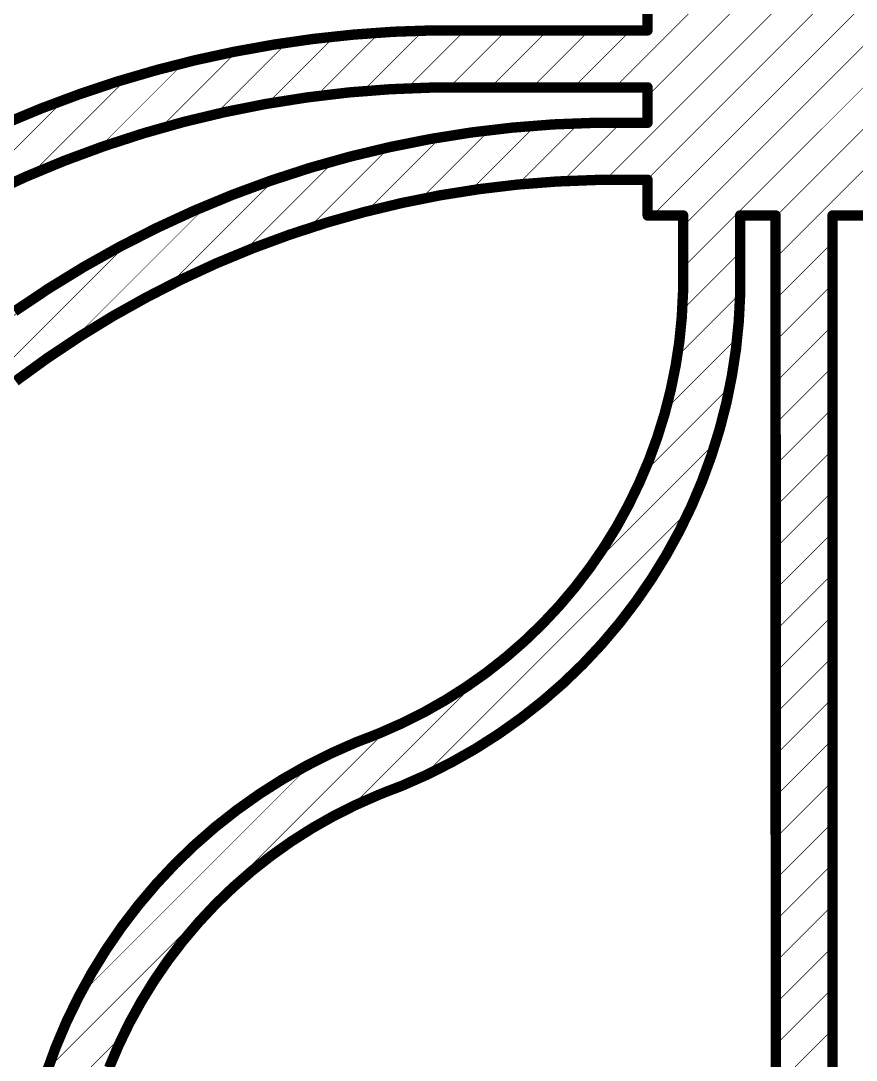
# Model space of a CAD drawing. Header units: millimetres. Extents: x 0 to 13.5, y -0.9 to 3.4.
# Drawn here: x 9.938 to 11.148, y -0.132 to 1.374 of the extents above; entities that cross this region are included whole.
import ezdxf

# ---------------------------------------------------------------- set-up
doc = ezdxf.new("R2010")
doc.units = ezdxf.units.MM
doc.header["$MEASUREMENT"] = 0
doc.layers.add('Mechanical2', color=216, linetype='Continuous')

msp = doc.modelspace()

# ---------------------------------------------------------------- linework, layer by layer
at = {"layer": 'Mechanical2'}
for points, const_width in [([(10.7838, 1.1427), (11.1708, 1.5297)], 0.001), ([(10.8439, 1.1428), (11.2308, 1.5297)], 0.001), ([(10.8457, 1.2646), (11.1108, 1.5297)], 0.001), ([(10.8522, 1.0911), (11.2908, 1.5297)], 0.001), ([(10.8973, 1.0763), (11.3439, 1.5228)], 0.001), ([(10.8973, 1.0163), (11.3439, 1.4628)], 0.001), ([(10.8457, 1.36), (10.8457, 1.4115)], 0.015), ([(10.7978, 1.2767), (10.9336, 1.4125)], 0.001), ([(11.0313, 1.0902), (11.3536, 1.4125)], 0.001), ([(11.0313, 1.0302), (11.4136, 1.4125)], 0.001), ([(10.3612, 1.3476), (10.4189, 1.3538)], 0.015), ([(10.3647, 1.2636), (10.4585, 1.3574)], 0.001), ([(10.4189, 1.3538), (10.4769, 1.358)], 0.015), ([(10.4319, 1.2708), (10.5214, 1.3603)], 0.001), ([(10.4769, 1.358), (10.5349, 1.36)], 0.015), ([(10.496, 1.2749), (10.5819, 1.3608)], 0.001), ([(10.5349, 1.36), (10.5639, 1.36)], 0.015), ([(10.5639, 1.36), (10.8457, 1.36)], 0.015), ([(10.5578, 1.2767), (10.6419, 1.3608)], 0.001), ([(10.6178, 1.2767), (10.7019, 1.3608)], 0.001), ([(10.6778, 1.2767), (10.7619, 1.3608)], 0.001), ([(10.7378, 1.2767), (10.8219, 1.3608)], 0.001), ([(10.2184, 1.2373), (10.3241, 1.343)], 0.001), ([(10.2466, 1.329), (10.3037, 1.3393)], 0.015), ([(10.294, 1.2529), (10.3929, 1.3518)], 0.001), ([(10.3037, 1.3393), (10.3612, 1.3476)], 0.015), ([(10.1375, 1.2164), (10.2518, 1.3307)], 0.001), ([(10.1898, 1.3167), (10.2466, 1.329)], 0.015), ([(10.0494, 1.1883), (10.1747, 1.3136)], 0.001), ([(10.1335, 1.3023), (10.1898, 1.3167)], 0.015), ([(10.0778, 1.286), (10.1335, 1.3023)], 0.015), ([(9.9507, 1.1496), (10.092, 1.2909)], 0.001), ([(10.0227, 1.2676), (10.0778, 1.286)], 0.015), ([(10.4126, 1.2701), (10.473, 1.2748)], 0.015), ([(10.473, 1.2748), (10.5336, 1.2772)], 0.015), ([(10.5336, 1.2772), (10.5639, 1.2775)], 0.015), ([(10.5639, 1.2775), (10.8457, 1.2775)], 0.015), ([(10.8457, 1.2261), (10.8457, 1.2775)], 0.015), ([(9.9683, 1.2473), (10.0227, 1.2676)], 0.015), ([(10.2925, 1.2534), (10.3524, 1.2629)], 0.015), ([(10.3524, 1.2629), (10.4126, 1.2701)], 0.015), ([(9.8347, 1.0937), (10.0016, 1.2605)], 0.001), ([(9.9147, 1.2251), (9.9683, 1.2473)], 0.015), ([(10.233, 1.2416), (10.2925, 1.2534)], 0.015), ([(10.1157, 1.211), (10.1741, 1.2275)], 0.015), ([(10.1741, 1.2275), (10.233, 1.2416)], 0.015), ([(10.5903, 1.2121), (10.6496, 1.2191)], 0.015), ([(10.5882, 1.1271), (10.6836, 1.2225)], 0.001), ([(10.6496, 1.2191), (10.7092, 1.2238)], 0.015), ([(10.6569, 1.1358), (10.7471, 1.226)], 0.001), ([(10.7092, 1.2238), (10.769, 1.2261)], 0.015), ([(10.7217, 1.1406), (10.808, 1.2269)], 0.001), ([(10.769, 1.2261), (10.7988, 1.2261)], 0.015), ([(10.7988, 1.2261), (10.8457, 1.2261)], 0.015), ([(10.0581, 1.1923), (10.1157, 1.211)], 0.015), ([(10.4379, 1.0968), (10.5471, 1.206)], 0.001), ([(10.4726, 1.191), (10.5313, 1.2027)], 0.015), ([(10.5155, 1.1144), (10.6171, 1.216)], 0.001), ([(10.5313, 1.2027), (10.5903, 1.2121)], 0.015), ([(10.0012, 1.1713), (10.0581, 1.1923)], 0.015), ([(10.3527, 1.0716), (10.473, 1.1919)], 0.001), ([(10.4145, 1.1771), (10.4726, 1.191)], 0.015), ([(9.9452, 1.1481), (10.0012, 1.1713)], 0.015), ([(10.357, 1.1609), (10.4145, 1.1771)], 0.015), ([(10.2583, 1.0372), (10.3928, 1.1717)], 0.001), ([(10.3001, 1.1424), (10.357, 1.1609)], 0.015), ([(9.8901, 1.1227), (9.9452, 1.1481)], 0.015), ([(10.1481, 0.987), (10.3062, 1.1451)], 0.001), ([(10.2441, 1.1217), (10.3001, 1.1424)], 0.015), ([(10.6578, 1.1367), (10.7141, 1.1411)], 0.015), ([(10.7141, 1.1411), (10.7706, 1.1433)], 0.015), ([(10.7706, 1.1433), (10.7988, 1.1436)], 0.015), ([(10.7988, 1.1436), (10.8457, 1.1436)], 0.015), ([(10.8457, 1.1436), (10.8458, 1.0919)], 0.015), ([(10.5458, 1.1212), (10.6016, 1.13)], 0.015), ([(10.6016, 1.13), (10.6578, 1.1367)], 0.015), ([(10.1889, 1.0988), (10.2441, 1.1217)], 0.015), ([(10.4354, 1.0969), (10.4904, 1.1101)], 0.015), ([(10.4904, 1.1101), (10.5458, 1.1212)], 0.015), ([(10.0046, 0.9035), (10.2091, 1.108)], 0.001), ([(10.1346, 1.0738), (10.1889, 1.0988)], 0.015), ([(10.381, 1.0816), (10.4354, 1.0969)], 0.015), ([(10.8458, 1.0919), (10.8973, 1.0919)], 0.015), ([(10.8973, 0.9981), (10.8973, 1.0919)], 0.015), ([(10.9799, 1.0919), (11.0313, 1.0919)], 0.015), ([(10.9799, 0.9981), (10.9799, 1.0919)], 0.015), ([(11.0313, 1.0919), (11.0314, -0.9049)], 0.015), ([(11.1138, 1.0919), (11.1652, 1.0919)], 0.015), ([(11.1138, -0.9047), (11.1138, 1.0919)], 0.015), ([(10.3273, 1.0641), (10.381, 1.0816)], 0.015), ([(10.0813, 1.0467), (10.1346, 1.0738)], 0.015), ([(10.2743, 1.0446), (10.3273, 1.0641)], 0.015), ([(9.4489, 0.4078), (10.096, 1.055)], 0.001), ([(10.0292, 1.0175), (10.0813, 1.0467)], 0.015), ([(10.222, 1.023), (10.2743, 1.0446)], 0.015), ([(10.8958, 0.9547), (10.9799, 1.0388)], 0.001), ([(11.0313, 0.9702), (11.1138, 1.0527)], 0.001), ([(9.9782, 0.9862), (10.0292, 1.0175)], 0.015), ([(10.1707, 0.9993), (10.222, 1.023)], 0.015), ([(10.1204, 0.9736), (10.1707, 0.9993)], 0.015), ([(10.8971, 0.9803), (10.8973, 0.9981)], 0.015), ([(10.9799, 0.9782), (10.9799, 0.9981)], 0.015), ([(9.9285, 0.953), (9.9782, 0.9862)], 0.015), ([(10.071, 0.946), (10.1204, 0.9736)], 0.015), ([(10.8953, 0.9447), (10.8971, 0.9803)], 0.015), ([(10.8883, 0.8872), (10.9799, 0.9788)], 0.001), ([(10.9779, 0.9385), (10.9799, 0.9782)], 0.015), ([(11.0313, 0.9102), (11.1138, 0.9927)], 0.001), ([(9.5372, 0.5561), (9.9478, 0.9667)], 0.001), ([(10.0229, 0.9165), (10.071, 0.946)], 0.015), ([(10.8918, 0.9093), (10.8953, 0.9447)], 0.015), ([(10.9739, 0.8989), (10.9779, 0.9385)], 0.015), ([(9.9759, 0.8851), (10.0229, 0.9165)], 0.015), ([(11.0313, 0.8502), (11.1138, 0.9327)], 0.001), ([(10.8718, 0.8107), (10.9755, 0.9145)], 0.001), ([(10.8864, 0.8741), (10.8918, 0.9093)], 0.015), ([(10.9679, 0.8596), (10.9739, 0.8989)], 0.015), ([(9.9301, 0.8519), (9.9759, 0.8851)], 0.015), ([(10.8793, 0.8392), (10.8864, 0.8741)], 0.015), ([(10.96, 0.8206), (10.9679, 0.8596)], 0.015), ([(11.0313, 0.7902), (11.1138, 0.8727)], 0.001), ([(10.8392, 0.7181), (10.9649, 0.8438)], 0.001), ([(10.8705, 0.8047), (10.8793, 0.8392)], 0.015), ([(10.9501, 0.7821), (10.96, 0.8206)], 0.015), ([(11.0313, 0.7302), (11.1138, 0.8127)], 0.001), ([(10.8599, 0.7707), (10.8705, 0.8047)], 0.015), ([(10.9383, 0.7442), (10.9501, 0.7821)], 0.015), ([(10.8477, 0.7373), (10.8599, 0.7707)], 0.015), ([(10.7582, 0.5771), (10.9446, 0.7635)], 0.001), ([(11.0313, 0.6702), (11.1138, 0.7527)], 0.001), ([(10.8337, 0.7045), (10.8477, 0.7373)], 0.015), ([(10.9246, 0.7068), (10.9383, 0.7442)], 0.015), ([(10.8182, 0.6725), (10.8337, 0.7045)], 0.015), ([(10.9091, 0.6702), (10.9246, 0.7068)], 0.015), ([(11.0313, 0.6102), (11.1138, 0.6927)], 0.001), ([(10.8011, 0.6412), (10.8182, 0.6725)], 0.015), ([(10.8917, 0.6344), (10.9091, 0.6702)], 0.015), ([(10.5188, 0.2777), (10.9077, 0.6666)], 0.001), ([(10.7824, 0.6109), (10.8011, 0.6412)], 0.015), ([(10.8726, 0.5996), (10.8917, 0.6344)], 0.015), ([(11.0313, 0.5502), (11.1138, 0.6327)], 0.001), ([(10.7622, 0.5816), (10.7824, 0.6109)], 0.015), ([(10.8517, 0.5657), (10.8726, 0.5996)], 0.015), ([(10.7406, 0.5533), (10.7622, 0.5816)], 0.015), ([(10.8292, 0.533), (10.8517, 0.5657)], 0.015), ([(11.0313, 0.4902), (11.1138, 0.5727)], 0.001), ([(10.7176, 0.5261), (10.7406, 0.5533)], 0.015), ([(10.6932, 0.5001), (10.7176, 0.5261)], 0.015), ([(10.8051, 0.5014), (10.8292, 0.533)], 0.015), ([(10.6701, 0.369), (10.8159, 0.5149)], 0.001), ([(11.0313, 0.4302), (11.1138, 0.5127)], 0.001), ([(10.6676, 0.4754), (10.6932, 0.5001)], 0.015), ([(10.7794, 0.471), (10.8051, 0.5014)], 0.015), ([(10.6407, 0.452), (10.6676, 0.4754)], 0.015), ([(10.7522, 0.442), (10.7794, 0.471)], 0.015), ([(10.6128, 0.43), (10.6407, 0.452)], 0.015), ([(11.0313, 0.3702), (11.1138, 0.4527)], 0.001), ([(10.5837, 0.4094), (10.6128, 0.43)], 0.015), ([(10.7236, 0.4144), (10.7522, 0.442)], 0.015), ([(10.4136, 0.2326), (10.6095, 0.4284)], 0.001), ([(10.6936, 0.3883), (10.7236, 0.4144)], 0.015), ([(10.5537, 0.3903), (10.5837, 0.4094)], 0.015), ([(10.5227, 0.3727), (10.5537, 0.3903)], 0.015), ([(10.6623, 0.3637), (10.6936, 0.3883)], 0.015), ([(11.0313, 0.3102), (11.1138, 0.3927)], 0.001), ([(10.4909, 0.3567), (10.5227, 0.3727)], 0.015), ([(10.4584, 0.3423), (10.4909, 0.3567)], 0.015), ([(10.6299, 0.3407), (10.6623, 0.3637)], 0.015), ([(9.9764, -0.1447), (10.4687, 0.3476)], 0.001), ([(10.4418, 0.3357), (10.4584, 0.3423)], 0.015), ([(10.5964, 0.3193), (10.6299, 0.3407)], 0.015), ([(10.3869, 0.3125), (10.4232, 0.3286)], 0.015), ([(10.4232, 0.3286), (10.4418, 0.3357)], 0.015), ([(11.0313, 0.2502), (11.1138, 0.3327)], 0.001), ([(10.3513, 0.2946), (10.3869, 0.3125)], 0.015), ([(10.5618, 0.2997), (10.5964, 0.3193)], 0.015), ([(10.3168, 0.275), (10.3513, 0.2946)], 0.015), ([(10.5263, 0.2818), (10.5618, 0.2997)], 0.015), ([(10.0211, -0.04), (10.3617, 0.3006)], 0.001), ([(10.4899, 0.2657), (10.5263, 0.2818)], 0.015), ([(10.2832, 0.2536), (10.3168, 0.275)], 0.015), ([(10.4713, 0.2586), (10.4899, 0.2657)], 0.015), ([(11.0313, 0.1902), (11.1138, 0.2727)], 0.001), ([(10.2508, 0.2306), (10.2832, 0.2536)], 0.015), ([(10.4222, 0.2376), (10.4548, 0.252)], 0.015), ([(10.4548, 0.252), (10.4713, 0.2586)], 0.015), ([(10.3904, 0.2216), (10.4222, 0.2376)], 0.015), ([(10.2195, 0.206), (10.2508, 0.2306)], 0.015), ([(10.3594, 0.204), (10.3904, 0.2216)], 0.015), ([(10.1896, 0.1799), (10.2195, 0.206)], 0.015), ([(10.3294, 0.1849), (10.3594, 0.204)], 0.015), ([(11.0313, 0.1302), (11.1138, 0.2127)], 0.001), ([(10.161, 0.1523), (10.1896, 0.1799)], 0.015), ([(10.3004, 0.1643), (10.3294, 0.1849)], 0.015), ([(10.2724, 0.1423), (10.3004, 0.1643)], 0.015), ([(10.1338, 0.1232), (10.161, 0.1523)], 0.015), ([(11.0313, 0.0702), (11.1138, 0.1527)], 0.001), ([(10.2456, 0.1189), (10.2724, 0.1423)], 0.015), ([(10.1081, 0.0929), (10.1338, 0.1232)], 0.015), ([(10.2199, 0.0941), (10.2456, 0.1189)], 0.015), ([(10.0839, 0.0613), (10.1081, 0.0929)], 0.015), ([(10.1956, 0.0682), (10.2199, 0.0941)], 0.015), ([(11.0313, 0.0102), (11.1138, 0.0927)], 0.001), ([(10.1726, 0.041), (10.1956, 0.0682)], 0.015), ([(10.0614, 0.0285), (10.0839, 0.0613)], 0.015), ([(10.1509, 0.0127), (10.1726, 0.041)], 0.015), ([(10.0405, -0.0053), (10.0614, 0.0285)], 0.015), ([(11.0313, -0.0498), (11.1138, 0.0327)], 0.001), ([(10.1308, -0.0166), (10.1509, 0.0127)], 0.015), ([(10.0214, -0.0402), (10.0405, -0.0053)], 0.015), ([(10.1121, -0.047), (10.1308, -0.0166)], 0.015), ([(11.0313, -0.1097), (11.1138, -0.0273)], 0.001), ([(10.004, -0.0759), (10.0214, -0.0402)], 0.015), ([(10.0949, -0.0782), (10.1121, -0.047)], 0.015), ([(9.9885, -0.1125), (10.004, -0.0759)], 0.015), ([(10.0794, -0.1102), (10.0949, -0.0782)], 0.015), ([(11.0314, -0.1697), (11.1138, -0.0873)], 0.001), ([(9.9525, -0.2286), (10.0881, -0.0929)], 0.001), ([(9.9748, -0.1499), (9.9885, -0.1125)], 0.015), ([(10.0655, -0.143), (10.0794, -0.1102)], 0.015)]:
    msp.add_lwpolyline(points, dxfattribs=dict(at, const_width=const_width))
for points, const_width in [([(10.4152, 1.3538, 1), (10.4227, 1.3538, 1)], 0.0075), ([(10.4152, 1.3538, 1), (10.4227, 1.3538, 1)], 0.0075), ([(10.4582, 1.3574, 1), (10.4587, 1.3574, 1)], 0.0005), ([(10.4731, 1.358, 1), (10.4806, 1.358, 1)], 0.0075), ([(10.4731, 1.358, 1), (10.4806, 1.358, 1)], 0.0075), ([(10.5211, 1.3603, 1), (10.5216, 1.3603, 1)], 0.0005), ([(10.5311, 1.36, 1), (10.5386, 1.36, 1)], 0.0075), ([(10.5311, 1.36, 1), (10.5386, 1.36, 1)], 0.0075), ([(10.5602, 1.36, 1), (10.5677, 1.36, 1)], 0.0075), ([(10.5602, 1.36, 1), (10.5677, 1.36, 1)], 0.0075), ([(10.5816, 1.3608, 1), (10.5821, 1.3608, 1)], 0.0005), ([(10.6416, 1.3608, 1), (10.6421, 1.3608, 1)], 0.0005), ([(10.7016, 1.3608, 1), (10.7021, 1.3608, 1)], 0.0005), ([(10.7616, 1.3608, 1), (10.7621, 1.3608, 1)], 0.0005), ([(10.8216, 1.3608, 1), (10.8221, 1.3608, 1)], 0.0005), ([(10.8419, 1.36, 1), (10.8494, 1.36, 1)], 0.0075), ([(10.8419, 1.36, 1), (10.8494, 1.36, 1)], 0.0075), ([(10.3, 1.3393, 1), (10.3075, 1.3393, 1)], 0.0075), ([(10.3, 1.3393, 1), (10.3075, 1.3393, 1)], 0.0075), ([(10.3239, 1.343, 1), (10.3244, 1.343, 1)], 0.0005), ([(10.3574, 1.3476, 1), (10.3649, 1.3476, 1)], 0.0075), ([(10.3574, 1.3476, 1), (10.3649, 1.3476, 1)], 0.0075), ([(10.3926, 1.3518, 1), (10.3931, 1.3518, 1)], 0.0005), ([(10.2428, 1.329, 1), (10.2503, 1.329, 1)], 0.0075), ([(10.2428, 1.329, 1), (10.2503, 1.329, 1)], 0.0075), ([(10.2516, 1.3307, 1), (10.2521, 1.3307, 1)], 0.0005), ([(10.1744, 1.3136, 1), (10.1749, 1.3136, 1)], 0.0005), ([(10.1861, 1.3167, 1), (10.1936, 1.3167, 1)], 0.0075), ([(10.1861, 1.3167, 1), (10.1936, 1.3167, 1)], 0.0075), ([(10.1298, 1.3023, 1), (10.1373, 1.3023, 1)], 0.0075), ([(10.1298, 1.3023, 1), (10.1373, 1.3023, 1)], 0.0075), ([(10.0741, 1.286, 1), (10.0816, 1.286, 1)], 0.0075), ([(10.0741, 1.286, 1), (10.0816, 1.286, 1)], 0.0075), ([(10.0917, 1.2909, 1), (10.0922, 1.2909, 1)], 0.0005), ([(10.4693, 1.2748, 1), (10.4768, 1.2748, 1)], 0.0075), ([(10.4693, 1.2748, 1), (10.4768, 1.2748, 1)], 0.0075), ([(10.5299, 1.2772, 1), (10.5374, 1.2772, 1)], 0.0075), ([(10.5299, 1.2772, 1), (10.5374, 1.2772, 1)], 0.0075), ([(10.5602, 1.2775, 1), (10.5677, 1.2775, 1)], 0.0075), ([(10.5602, 1.2775, 1), (10.5677, 1.2775, 1)], 0.0075), ([(10.8419, 1.2775, 1), (10.8494, 1.2775, 1)], 0.0075), ([(10.8419, 1.2775, 1), (10.8494, 1.2775, 1)], 0.0075), ([(10.019, 1.2676, 1), (10.0265, 1.2676, 1)], 0.0075), ([(10.019, 1.2676, 1), (10.0265, 1.2676, 1)], 0.0075), ([(10.3486, 1.2629, 1), (10.3561, 1.2629, 1)], 0.0075), ([(10.3486, 1.2629, 1), (10.3561, 1.2629, 1)], 0.0075), ([(10.4088, 1.2701, 1), (10.4163, 1.2701, 1)], 0.0075), ([(10.4088, 1.2701, 1), (10.4163, 1.2701, 1)], 0.0075), ([(10.4316, 1.2708, 1), (10.4321, 1.2708, 1)], 0.0005), ([(10.4958, 1.2749, 1), (10.4963, 1.2749, 1)], 0.0005), ([(10.5575, 1.2767, 1), (10.558, 1.2767, 1)], 0.0005), ([(10.6176, 1.2767, 1), (10.6181, 1.2767, 1)], 0.0005), ([(10.6776, 1.2767, 1), (10.6781, 1.2767, 1)], 0.0005), ([(10.7376, 1.2767, 1), (10.7381, 1.2767, 1)], 0.0005), ([(10.7976, 1.2767, 1), (10.7981, 1.2767, 1)], 0.0005), ([(10.8454, 1.2646, 1), (10.8459, 1.2646, 1)], 0.0005), ([(9.9646, 1.2473, 1), (9.9721, 1.2473, 1)], 0.0075), ([(9.9646, 1.2473, 1), (9.9721, 1.2473, 1)], 0.0075), ([(10.0013, 1.2605, 1), (10.0018, 1.2605, 1)], 0.0005), ([(10.2887, 1.2534, 1), (10.2962, 1.2534, 1)], 0.0075), ([(10.2887, 1.2534, 1), (10.2962, 1.2534, 1)], 0.0075), ([(10.2938, 1.2529, 1), (10.2943, 1.2529, 1)], 0.0005), ([(10.3645, 1.2636, 1), (10.365, 1.2636, 1)], 0.0005), ([(10.1703, 1.2275, 1), (10.1778, 1.2275, 1)], 0.0075), ([(10.1703, 1.2275, 1), (10.1778, 1.2275, 1)], 0.0075), ([(10.2182, 1.2373, 1), (10.2187, 1.2373, 1)], 0.0005), ([(10.2293, 1.2416, 1), (10.2368, 1.2416, 1)], 0.0075), ([(10.2293, 1.2416, 1), (10.2368, 1.2416, 1)], 0.0075), ([(10.6459, 1.2191, 1), (10.6534, 1.2191, 1)], 0.0075), ([(10.6459, 1.2191, 1), (10.6534, 1.2191, 1)], 0.0075), ([(10.6834, 1.2225, 1), (10.6839, 1.2225, 1)], 0.0005), ([(10.7055, 1.2238, 1), (10.713, 1.2238, 1)], 0.0075), ([(10.7055, 1.2238, 1), (10.713, 1.2238, 1)], 0.0075), ([(10.7469, 1.226, 1), (10.7474, 1.226, 1)], 0.0005), ([(10.7652, 1.2261, 1), (10.7727, 1.2261, 1)], 0.0075), ([(10.7652, 1.2261, 1), (10.7727, 1.2261, 1)], 0.0075), ([(10.7951, 1.2261, 1), (10.8026, 1.2261, 1)], 0.0075), ([(10.7951, 1.2261, 1), (10.8026, 1.2261, 1)], 0.0075), ([(10.8077, 1.2269, 1), (10.8082, 1.2269, 1)], 0.0005), ([(10.8419, 1.2261, 1), (10.8494, 1.2261, 1)], 0.0075), ([(10.8419, 1.2261, 1), (10.8494, 1.2261, 1)], 0.0075), ([(10.112, 1.211, 1), (10.1195, 1.211, 1)], 0.0075), ([(10.112, 1.211, 1), (10.1195, 1.211, 1)], 0.0075), ([(10.1372, 1.2164, 1), (10.1377, 1.2164, 1)], 0.0005), ([(10.5275, 1.2027, 1), (10.535, 1.2027, 1)], 0.0075), ([(10.5275, 1.2027, 1), (10.535, 1.2027, 1)], 0.0075), ([(10.5468, 1.206, 1), (10.5473, 1.206, 1)], 0.0005), ([(10.5865, 1.2121, 1), (10.594, 1.2121, 1)], 0.0075), ([(10.5865, 1.2121, 1), (10.594, 1.2121, 1)], 0.0075), ([(10.6168, 1.216, 1), (10.6173, 1.216, 1)], 0.0005), ([(10.0543, 1.1923, 1), (10.0618, 1.1923, 1)], 0.0075), ([(10.0543, 1.1923, 1), (10.0618, 1.1923, 1)], 0.0075), ([(10.4689, 1.191, 1), (10.4764, 1.191, 1)], 0.0075), ([(10.4689, 1.191, 1), (10.4764, 1.191, 1)], 0.0075), ([(10.4727, 1.1919, 1), (10.4732, 1.1919, 1)], 0.0005), ([(9.9974, 1.1713, 1), (10.0049, 1.1713, 1)], 0.0075), ([(9.9974, 1.1713, 1), (10.0049, 1.1713, 1)], 0.0075), ([(10.0491, 1.1883, 1), (10.0496, 1.1883, 1)], 0.0005), ([(10.4108, 1.1771, 1), (10.4183, 1.1771, 1)], 0.0075), ([(10.4108, 1.1771, 1), (10.4183, 1.1771, 1)], 0.0075), ([(10.3532, 1.1609, 1), (10.3607, 1.1609, 1)], 0.0075), ([(10.3532, 1.1609, 1), (10.3607, 1.1609, 1)], 0.0075), ([(10.3926, 1.1717, 1), (10.3931, 1.1717, 1)], 0.0005), ([(9.9414, 1.1481, 1), (9.9489, 1.1481, 1)], 0.0075), ([(9.9414, 1.1481, 1), (9.9489, 1.1481, 1)], 0.0075), ([(9.9504, 1.1496, 1), (9.9509, 1.1496, 1)], 0.0005), ([(10.2964, 1.1424, 1), (10.3039, 1.1424, 1)], 0.0075), ([(10.2964, 1.1424, 1), (10.3039, 1.1424, 1)], 0.0075), ([(10.306, 1.1451, 1), (10.3065, 1.1451, 1)], 0.0005), ([(10.7104, 1.1411, 1), (10.7179, 1.1411, 1)], 0.0075), ([(10.7104, 1.1411, 1), (10.7179, 1.1411, 1)], 0.0075), ([(10.7668, 1.1433, 1), (10.7743, 1.1433, 1)], 0.0075), ([(10.7668, 1.1433, 1), (10.7743, 1.1433, 1)], 0.0075), ([(10.7951, 1.1436, 1), (10.8026, 1.1436, 1)], 0.0075), ([(10.7951, 1.1436, 1), (10.8026, 1.1436, 1)], 0.0075), ([(10.8419, 1.1436, 1), (10.8494, 1.1436, 1)], 0.0075), ([(10.8419, 1.1436, 1), (10.8494, 1.1436, 1)], 0.0075), ([(10.5979, 1.13, 1), (10.6054, 1.13, 1)], 0.0075), ([(10.5979, 1.13, 1), (10.6054, 1.13, 1)], 0.0075), ([(10.654, 1.1367, 1), (10.6615, 1.1367, 1)], 0.0075), ([(10.654, 1.1367, 1), (10.6615, 1.1367, 1)], 0.0075), ([(10.6566, 1.1358, 1), (10.6571, 1.1358, 1)], 0.0005), ([(10.7215, 1.1406, 1), (10.722, 1.1406, 1)], 0.0005), ([(10.7835, 1.1427, 1), (10.784, 1.1427, 1)], 0.0005), ([(10.8437, 1.1428, 1), (10.8442, 1.1428, 1)], 0.0005), ([(10.2403, 1.1217, 1), (10.2478, 1.1217, 1)], 0.0075), ([(10.2403, 1.1217, 1), (10.2478, 1.1217, 1)], 0.0075), ([(10.4866, 1.1101, 1), (10.4941, 1.1101, 1)], 0.0075), ([(10.4866, 1.1101, 1), (10.4941, 1.1101, 1)], 0.0075), ([(10.5152, 1.1144, 1), (10.5157, 1.1144, 1)], 0.0005), ([(10.5421, 1.1212, 1), (10.5496, 1.1212, 1)], 0.0075), ([(10.5421, 1.1212, 1), (10.5496, 1.1212, 1)], 0.0075), ([(10.588, 1.1271, 1), (10.5885, 1.1271, 1)], 0.0005), ([(10.1851, 1.0988, 1), (10.1926, 1.0988, 1)], 0.0075), ([(10.1851, 1.0988, 1), (10.1926, 1.0988, 1)], 0.0075), ([(10.2088, 1.108, 1), (10.2093, 1.108, 1)], 0.0005), ([(10.4317, 1.0969, 1), (10.4392, 1.0969, 1)], 0.0075), ([(10.4317, 1.0969, 1), (10.4392, 1.0969, 1)], 0.0075), ([(10.8421, 1.0919, 1), (10.8496, 1.0919, 1)], 0.0075), ([(10.8421, 1.0919, 1), (10.8496, 1.0919, 1)], 0.0075), ([(10.8936, 1.0919, 1), (10.9011, 1.0919, 1)], 0.0075), ([(10.8936, 1.0919, 1), (10.9011, 1.0919, 1)], 0.0075), ([(10.9761, 1.0919, 1), (10.9836, 1.0919, 1)], 0.0075), ([(10.9761, 1.0919, 1), (10.9836, 1.0919, 1)], 0.0075), ([(11.0275, 1.0919, 1), (11.035, 1.0919, 1)], 0.0075), ([(11.0275, 1.0919, 1), (11.035, 1.0919, 1)], 0.0075), ([(11.11, 1.0919, 1), (11.1175, 1.0919, 1)], 0.0075), ([(11.11, 1.0919, 1), (11.1175, 1.0919, 1)], 0.0075), ([(10.3773, 1.0816, 1), (10.3848, 1.0816, 1)], 0.0075), ([(10.3773, 1.0816, 1), (10.3848, 1.0816, 1)], 0.0075), ([(10.4376, 1.0968, 1), (10.4381, 1.0968, 1)], 0.0005), ([(10.852, 1.0911, 1), (10.8525, 1.0911, 1)], 0.0005), ([(11.031, 1.0902, 1), (11.0315, 1.0902, 1)], 0.0005), ([(10.1308, 1.0738, 1), (10.1383, 1.0738, 1)], 0.0075), ([(10.1308, 1.0738, 1), (10.1383, 1.0738, 1)], 0.0075), ([(10.3235, 1.0641, 1), (10.331, 1.0641, 1)], 0.0075), ([(10.3235, 1.0641, 1), (10.331, 1.0641, 1)], 0.0075), ([(10.3525, 1.0716, 1), (10.353, 1.0716, 1)], 0.0005), ([(10.8971, 1.0763, 1), (10.8976, 1.0763, 1)], 0.0005), ([(10.0776, 1.0467, 1), (10.0851, 1.0467, 1)], 0.0075), ([(10.0776, 1.0467, 1), (10.0851, 1.0467, 1)], 0.0075), ([(10.0958, 1.055, 1), (10.0963, 1.055, 1)], 0.0005), ([(10.2705, 1.0446, 1), (10.278, 1.0446, 1)], 0.0075), ([(10.2705, 1.0446, 1), (10.278, 1.0446, 1)], 0.0075), ([(10.9796, 1.0388, 1), (10.9801, 1.0388, 1)], 0.0005), ([(11.1135, 1.0527, 1), (11.114, 1.0527, 1)], 0.0005), ([(10.0254, 1.0175, 1), (10.0329, 1.0175, 1)], 0.0075), ([(10.0254, 1.0175, 1), (10.0329, 1.0175, 1)], 0.0075), ([(10.2183, 1.023, 1), (10.2258, 1.023, 1)], 0.0075), ([(10.2183, 1.023, 1), (10.2258, 1.023, 1)], 0.0075), ([(10.258, 1.0372, 1), (10.2585, 1.0372, 1)], 0.0005), ([(11.031, 1.0302, 1), (11.0315, 1.0302, 1)], 0.0005), ([(10.8971, 1.0163, 1), (10.8976, 1.0163, 1)], 0.0005), ([(10.167, 0.9993, 1), (10.1745, 0.9993, 1)], 0.0075), ([(10.167, 0.9993, 1), (10.1745, 0.9993, 1)], 0.0075), ([(10.8936, 0.9981, 1), (10.9011, 0.9981, 1)], 0.0075), ([(10.8936, 0.9981, 1), (10.9011, 0.9981, 1)], 0.0075), ([(10.9761, 0.9981, 1), (10.9836, 0.9981, 1)], 0.0075), ([(10.9761, 0.9981, 1), (10.9836, 0.9981, 1)], 0.0075), ([(9.9745, 0.9862, 1), (9.982, 0.9862, 1)], 0.0075), ([(9.9745, 0.9862, 1), (9.982, 0.9862, 1)], 0.0075), ([(10.1166, 0.9736, 1), (10.1241, 0.9736, 1)], 0.0075), ([(10.1166, 0.9736, 1), (10.1241, 0.9736, 1)], 0.0075), ([(10.1478, 0.987, 1), (10.1483, 0.987, 1)], 0.0005), ([(10.8934, 0.9803, 1), (10.9009, 0.9803, 1)], 0.0075), ([(10.8934, 0.9803, 1), (10.9009, 0.9803, 1)], 0.0075), ([(10.9761, 0.9782, 1), (10.9836, 0.9782, 1)], 0.0075), ([(10.9761, 0.9782, 1), (10.9836, 0.9782, 1)], 0.0075), ([(10.9796, 0.9788, 1), (10.9801, 0.9788, 1)], 0.0005), ([(11.1135, 0.9927, 1), (11.114, 0.9927, 1)], 0.0005), ([(9.9475, 0.9667, 1), (9.948, 0.9667, 1)], 0.0005), ([(11.031, 0.9702, 1), (11.0315, 0.9702, 1)], 0.0005), ([(10.0673, 0.946, 1), (10.0748, 0.946, 1)], 0.0075), ([(10.0673, 0.946, 1), (10.0748, 0.946, 1)], 0.0075), ([(10.8916, 0.9447, 1), (10.8991, 0.9447, 1)], 0.0075), ([(10.8916, 0.9447, 1), (10.8991, 0.9447, 1)], 0.0075), ([(10.8956, 0.9547, 1), (10.8961, 0.9547, 1)], 0.0005), ([(10.9741, 0.9385, 1), (10.9816, 0.9385, 1)], 0.0075), ([(10.9741, 0.9385, 1), (10.9816, 0.9385, 1)], 0.0075), ([(10.0191, 0.9165, 1), (10.0266, 0.9165, 1)], 0.0075), ([(10.0191, 0.9165, 1), (10.0266, 0.9165, 1)], 0.0075), ([(11.1135, 0.9327, 1), (11.114, 0.9327, 1)], 0.0005), ([(10.0044, 0.9035, 1), (10.0049, 0.9035, 1)], 0.0005), ([(10.888, 0.9093, 1), (10.8955, 0.9093, 1)], 0.0075), ([(10.888, 0.9093, 1), (10.8955, 0.9093, 1)], 0.0075), ([(10.9702, 0.8989, 1), (10.9777, 0.8989, 1)], 0.0075), ([(10.9702, 0.8989, 1), (10.9777, 0.8989, 1)], 0.0075), ([(10.9753, 0.9145, 1), (10.9758, 0.9145, 1)], 0.0005), ([(11.031, 0.9102, 1), (11.0315, 0.9102, 1)], 0.0005), ([(9.9721, 0.8851, 1), (9.9796, 0.8851, 1)], 0.0075), ([(9.9721, 0.8851, 1), (9.9796, 0.8851, 1)], 0.0075), ([(10.8827, 0.8741, 1), (10.8902, 0.8741, 1)], 0.0075), ([(10.8827, 0.8741, 1), (10.8902, 0.8741, 1)], 0.0075), ([(10.8881, 0.8872, 1), (10.8886, 0.8872, 1)], 0.0005), ([(10.9642, 0.8596, 1), (10.9717, 0.8596, 1)], 0.0075), ([(10.9642, 0.8596, 1), (10.9717, 0.8596, 1)], 0.0075), ([(11.1135, 0.8727, 1), (11.114, 0.8727, 1)], 0.0005), ([(10.8756, 0.8392, 1), (10.8831, 0.8392, 1)], 0.0075), ([(10.8756, 0.8392, 1), (10.8831, 0.8392, 1)], 0.0075), ([(10.9646, 0.8438, 1), (10.9651, 0.8438, 1)], 0.0005), ([(11.031, 0.8502, 1), (11.0315, 0.8502, 1)], 0.0005), ([(10.9563, 0.8206, 1), (10.9638, 0.8206, 1)], 0.0075), ([(10.9563, 0.8206, 1), (10.9638, 0.8206, 1)], 0.0075), ([(11.1135, 0.8127, 1), (11.114, 0.8127, 1)], 0.0005), ([(10.8667, 0.8047, 1), (10.8742, 0.8047, 1)], 0.0075), ([(10.8667, 0.8047, 1), (10.8742, 0.8047, 1)], 0.0075), ([(10.8716, 0.8107, 1), (10.8721, 0.8107, 1)], 0.0005), ([(10.9464, 0.7821, 1), (10.9539, 0.7821, 1)], 0.0075), ([(10.9464, 0.7821, 1), (10.9539, 0.7821, 1)], 0.0075), ([(11.031, 0.7902, 1), (11.0315, 0.7902, 1)], 0.0005), ([(10.8562, 0.7707, 1), (10.8637, 0.7707, 1)], 0.0075), ([(10.8562, 0.7707, 1), (10.8637, 0.7707, 1)], 0.0075), ([(10.9443, 0.7635, 1), (10.9448, 0.7635, 1)], 0.0005), ([(11.1135, 0.7527, 1), (11.114, 0.7527, 1)], 0.0005), ([(10.8439, 0.7373, 1), (10.8514, 0.7373, 1)], 0.0075), ([(10.8439, 0.7373, 1), (10.8514, 0.7373, 1)], 0.0075), ([(10.9346, 0.7442, 1), (10.9421, 0.7442, 1)], 0.0075), ([(10.9346, 0.7442, 1), (10.9421, 0.7442, 1)], 0.0075), ([(11.031, 0.7302, 1), (11.0315, 0.7302, 1)], 0.0005), ([(10.83, 0.7045, 1), (10.8375, 0.7045, 1)], 0.0075), ([(10.83, 0.7045, 1), (10.8375, 0.7045, 1)], 0.0075), ([(10.8389, 0.7181, 1), (10.8394, 0.7181, 1)], 0.0005), ([(10.9209, 0.7068, 1), (10.9284, 0.7068, 1)], 0.0075), ([(10.9209, 0.7068, 1), (10.9284, 0.7068, 1)], 0.0075), ([(11.1135, 0.6927, 1), (11.114, 0.6927, 1)], 0.0005), ([(10.8144, 0.6725, 1), (10.8219, 0.6725, 1)], 0.0075), ([(10.8144, 0.6725, 1), (10.8219, 0.6725, 1)], 0.0075), ([(10.9053, 0.6702, 1), (10.9128, 0.6702, 1)], 0.0075), ([(10.9053, 0.6702, 1), (10.9128, 0.6702, 1)], 0.0075), ([(10.9075, 0.6666, 1), (10.908, 0.6666, 1)], 0.0005), ([(11.031, 0.6702, 1), (11.0315, 0.6702, 1)], 0.0005), ([(10.7973, 0.6412, 1), (10.8048, 0.6412, 1)], 0.0075), ([(10.7973, 0.6412, 1), (10.8048, 0.6412, 1)], 0.0075), ([(10.888, 0.6344, 1), (10.8955, 0.6344, 1)], 0.0075), ([(10.888, 0.6344, 1), (10.8955, 0.6344, 1)], 0.0075), ([(11.1135, 0.6327, 1), (11.114, 0.6327, 1)], 0.0005), ([(10.7786, 0.6109, 1), (10.7861, 0.6109, 1)], 0.0075), ([(10.7786, 0.6109, 1), (10.7861, 0.6109, 1)], 0.0075), ([(10.8689, 0.5996, 1), (10.8764, 0.5996, 1)], 0.0075), ([(10.8689, 0.5996, 1), (10.8764, 0.5996, 1)], 0.0075), ([(11.031, 0.6102, 1), (11.0315, 0.6102, 1)], 0.0005), ([(10.7584, 0.5816, 1), (10.7659, 0.5816, 1)], 0.0075), ([(10.7584, 0.5816, 1), (10.7659, 0.5816, 1)], 0.0075), ([(10.7579, 0.5771, 1), (10.7584, 0.5771, 1)], 0.0005), ([(10.848, 0.5657, 1), (10.8555, 0.5657, 1)], 0.0075), ([(10.848, 0.5657, 1), (10.8555, 0.5657, 1)], 0.0075), ([(11.1135, 0.5727, 1), (11.114, 0.5727, 1)], 0.0005), ([(10.7368, 0.5533, 1), (10.7443, 0.5533, 1)], 0.0075), ([(10.7368, 0.5533, 1), (10.7443, 0.5533, 1)], 0.0075), ([(11.031, 0.5502, 1), (11.0315, 0.5502, 1)], 0.0005), ([(10.7138, 0.5261, 1), (10.7213, 0.5261, 1)], 0.0075), ([(10.7138, 0.5261, 1), (10.7213, 0.5261, 1)], 0.0075), ([(10.8255, 0.533, 1), (10.833, 0.533, 1)], 0.0075), ([(10.8255, 0.533, 1), (10.833, 0.533, 1)], 0.0075), ([(10.8157, 0.5149, 1), (10.8162, 0.5149, 1)], 0.0005), ([(11.1135, 0.5127, 1), (11.114, 0.5127, 1)], 0.0005), ([(10.6895, 0.5001, 1), (10.697, 0.5001, 1)], 0.0075), ([(10.6895, 0.5001, 1), (10.697, 0.5001, 1)], 0.0075), ([(10.8013, 0.5014, 1), (10.8088, 0.5014, 1)], 0.0075), ([(10.8013, 0.5014, 1), (10.8088, 0.5014, 1)], 0.0075), ([(10.6638, 0.4754, 1), (10.6713, 0.4754, 1)], 0.0075), ([(10.6638, 0.4754, 1), (10.6713, 0.4754, 1)], 0.0075), ([(11.031, 0.4902, 1), (11.0315, 0.4902, 1)], 0.0005), ([(10.7756, 0.471, 1), (10.7831, 0.471, 1)], 0.0075), ([(10.7756, 0.471, 1), (10.7831, 0.471, 1)], 0.0075), ([(10.637, 0.452, 1), (10.6445, 0.452, 1)], 0.0075), ([(10.637, 0.452, 1), (10.6445, 0.452, 1)], 0.0075), ([(11.1135, 0.4527, 1), (11.114, 0.4527, 1)], 0.0005), ([(10.609, 0.43, 1), (10.6165, 0.43, 1)], 0.0075), ([(10.609, 0.43, 1), (10.6165, 0.43, 1)], 0.0075), ([(10.7484, 0.442, 1), (10.7559, 0.442, 1)], 0.0075), ([(10.7484, 0.442, 1), (10.7559, 0.442, 1)], 0.0075), ([(10.6093, 0.4284, 1), (10.6098, 0.4284, 1)], 0.0005), ([(10.7198, 0.4144, 1), (10.7273, 0.4144, 1)], 0.0075), ([(10.7198, 0.4144, 1), (10.7273, 0.4144, 1)], 0.0075), ([(11.0311, 0.4302, 1), (11.0316, 0.4302, 1)], 0.0005), ([(10.58, 0.4094, 1), (10.5875, 0.4094, 1)], 0.0075), ([(10.58, 0.4094, 1), (10.5875, 0.4094, 1)], 0.0075), ([(10.5499, 0.3903, 1), (10.5574, 0.3903, 1)], 0.0075), ([(10.5499, 0.3903, 1), (10.5574, 0.3903, 1)], 0.0075), ([(10.6898, 0.3883, 1), (10.6973, 0.3883, 1)], 0.0075), ([(10.6898, 0.3883, 1), (10.6973, 0.3883, 1)], 0.0075), ([(11.1135, 0.3927, 1), (11.114, 0.3927, 1)], 0.0005), ([(10.519, 0.3727, 1), (10.5265, 0.3727, 1)], 0.0075), ([(10.519, 0.3727, 1), (10.5265, 0.3727, 1)], 0.0075), ([(10.4872, 0.3567, 1), (10.4947, 0.3567, 1)], 0.0075), ([(10.4872, 0.3567, 1), (10.4947, 0.3567, 1)], 0.0075), ([(10.6586, 0.3637, 1), (10.6661, 0.3637, 1)], 0.0075), ([(10.6586, 0.3637, 1), (10.6661, 0.3637, 1)], 0.0075), ([(10.6699, 0.369, 1), (10.6704, 0.369, 1)], 0.0005), ([(11.0311, 0.3702, 1), (11.0316, 0.3702, 1)], 0.0005), ([(10.4546, 0.3423, 1), (10.4621, 0.3423, 1)], 0.0075), ([(10.4546, 0.3423, 1), (10.4621, 0.3423, 1)], 0.0075), ([(10.4684, 0.3476, 1), (10.4689, 0.3476, 1)], 0.0005), ([(10.6262, 0.3407, 1), (10.6337, 0.3407, 1)], 0.0075), ([(10.6262, 0.3407, 1), (10.6337, 0.3407, 1)], 0.0075), ([(10.4195, 0.3286, 1), (10.427, 0.3286, 1)], 0.0075), ([(10.4195, 0.3286, 1), (10.427, 0.3286, 1)], 0.0075), ([(10.438, 0.3357, 1), (10.4455, 0.3357, 1)], 0.0075), ([(10.438, 0.3357, 1), (10.4455, 0.3357, 1)], 0.0075), ([(11.1135, 0.3327, 1), (11.114, 0.3327, 1)], 0.0005), ([(10.3831, 0.3125, 1), (10.3906, 0.3125, 1)], 0.0075), ([(10.3831, 0.3125, 1), (10.3906, 0.3125, 1)], 0.0075), ([(10.5926, 0.3193, 1), (10.6001, 0.3193, 1)], 0.0075), ([(10.5926, 0.3193, 1), (10.6001, 0.3193, 1)], 0.0075), ([(10.3476, 0.2946, 1), (10.3551, 0.2946, 1)], 0.0075), ([(10.3476, 0.2946, 1), (10.3551, 0.2946, 1)], 0.0075), ([(10.558, 0.2997, 1), (10.5655, 0.2997, 1)], 0.0075), ([(10.558, 0.2997, 1), (10.5655, 0.2997, 1)], 0.0075), ([(11.0311, 0.3102, 1), (11.0316, 0.3102, 1)], 0.0005), ([(10.3614, 0.3006, 1), (10.3619, 0.3006, 1)], 0.0005), ([(10.5225, 0.2818, 1), (10.53, 0.2818, 1)], 0.0075), ([(10.5225, 0.2818, 1), (10.53, 0.2818, 1)], 0.0075), ([(10.313, 0.275, 1), (10.3205, 0.275, 1)], 0.0075), ([(10.313, 0.275, 1), (10.3205, 0.275, 1)], 0.0075), ([(10.4862, 0.2657, 1), (10.4937, 0.2657, 1)], 0.0075), ([(10.4862, 0.2657, 1), (10.4937, 0.2657, 1)], 0.0075), ([(10.5186, 0.2777, 1), (10.5191, 0.2777, 1)], 0.0005), ([(11.1135, 0.2727, 1), (11.114, 0.2727, 1)], 0.0005), ([(10.2795, 0.2536, 1), (10.287, 0.2536, 1)], 0.0075), ([(10.2795, 0.2536, 1), (10.287, 0.2536, 1)], 0.0075), ([(10.451, 0.252, 1), (10.4585, 0.252, 1)], 0.0075), ([(10.451, 0.252, 1), (10.4585, 0.252, 1)], 0.0075), ([(10.4676, 0.2586, 1), (10.4751, 0.2586, 1)], 0.0075), ([(10.4676, 0.2586, 1), (10.4751, 0.2586, 1)], 0.0075), ([(10.4185, 0.2376, 1), (10.426, 0.2376, 1)], 0.0075), ([(10.4185, 0.2376, 1), (10.426, 0.2376, 1)], 0.0075), ([(11.0311, 0.2502, 1), (11.0316, 0.2502, 1)], 0.0005), ([(10.247, 0.2306, 1), (10.2545, 0.2306, 1)], 0.0075), ([(10.247, 0.2306, 1), (10.2545, 0.2306, 1)], 0.0075), ([(10.3867, 0.2216, 1), (10.3942, 0.2216, 1)], 0.0075), ([(10.3867, 0.2216, 1), (10.3942, 0.2216, 1)], 0.0075), ([(10.4134, 0.2326, 1), (10.4139, 0.2326, 1)], 0.0005), ([(10.2158, 0.206, 1), (10.2233, 0.206, 1)], 0.0075), ([(10.2158, 0.206, 1), (10.2233, 0.206, 1)], 0.0075), ([(10.3557, 0.204, 1), (10.3632, 0.204, 1)], 0.0075), ([(10.3557, 0.204, 1), (10.3632, 0.204, 1)], 0.0075), ([(11.1135, 0.2127, 1), (11.114, 0.2127, 1)], 0.0005), ([(10.1858, 0.1799, 1), (10.1933, 0.1799, 1)], 0.0075), ([(10.1858, 0.1799, 1), (10.1933, 0.1799, 1)], 0.0075), ([(10.3257, 0.1849, 1), (10.3332, 0.1849, 1)], 0.0075), ([(10.3257, 0.1849, 1), (10.3332, 0.1849, 1)], 0.0075), ([(11.0311, 0.1902, 1), (11.0316, 0.1902, 1)], 0.0005), ([(10.2966, 0.1643, 1), (10.3041, 0.1643, 1)], 0.0075), ([(10.2966, 0.1643, 1), (10.3041, 0.1643, 1)], 0.0075), ([(10.1572, 0.1523, 1), (10.1647, 0.1523, 1)], 0.0075), ([(10.1572, 0.1523, 1), (10.1647, 0.1523, 1)], 0.0075), ([(11.1135, 0.1527, 1), (11.114, 0.1527, 1)], 0.0005), ([(10.2686, 0.1423, 1), (10.2761, 0.1423, 1)], 0.0075), ([(10.2686, 0.1423, 1), (10.2761, 0.1423, 1)], 0.0075), ([(10.13, 0.1232, 1), (10.1375, 0.1232, 1)], 0.0075), ([(10.13, 0.1232, 1), (10.1375, 0.1232, 1)], 0.0075), ([(10.2418, 0.1189, 1), (10.2493, 0.1189, 1)], 0.0075), ([(10.2418, 0.1189, 1), (10.2493, 0.1189, 1)], 0.0075), ([(11.0311, 0.1302, 1), (11.0316, 0.1302, 1)], 0.0005), ([(10.1043, 0.0929, 1), (10.1118, 0.0929, 1)], 0.0075), ([(10.1043, 0.0929, 1), (10.1118, 0.0929, 1)], 0.0075), ([(10.2162, 0.0941, 1), (10.2237, 0.0941, 1)], 0.0075), ([(10.2162, 0.0941, 1), (10.2237, 0.0941, 1)], 0.0075), ([(11.1135, 0.0927, 1), (11.114, 0.0927, 1)], 0.0005), ([(10.1918, 0.0682, 1), (10.1993, 0.0682, 1)], 0.0075), ([(10.1918, 0.0682, 1), (10.1993, 0.0682, 1)], 0.0075), ([(10.0802, 0.0613, 1), (10.0877, 0.0613, 1)], 0.0075), ([(10.0802, 0.0613, 1), (10.0877, 0.0613, 1)], 0.0075), ([(11.0311, 0.0702, 1), (11.0316, 0.0702, 1)], 0.0005), ([(10.1688, 0.041, 1), (10.1763, 0.041, 1)], 0.0075), ([(10.1688, 0.041, 1), (10.1763, 0.041, 1)], 0.0075), ([(10.0576, 0.0285, 1), (10.0651, 0.0285, 1)], 0.0075), ([(10.0576, 0.0285, 1), (10.0651, 0.0285, 1)], 0.0075), ([(11.1135, 0.0327, 1), (11.114, 0.0327, 1)], 0.0005), ([(10.1472, 0.0127, 1), (10.1547, 0.0127, 1)], 0.0075), ([(10.1472, 0.0127, 1), (10.1547, 0.0127, 1)], 0.0075), ([(10.0368, -0.0053, 1), (10.0443, -0.0053, 1)], 0.0075), ([(10.0368, -0.0053, 1), (10.0443, -0.0053, 1)], 0.0075), ([(11.0311, 0.0102, 1), (11.0316, 0.0102, 1)], 0.0005), ([(10.127, -0.0166, 1), (10.1345, -0.0166, 1)], 0.0075), ([(10.127, -0.0166, 1), (10.1345, -0.0166, 1)], 0.0075), ([(11.1135, -0.0273, 1), (11.114, -0.0273, 1)], 0.0005), ([(10.0176, -0.0402, 1), (10.0251, -0.0402, 1)], 0.0075), ([(10.0176, -0.0402, 1), (10.0251, -0.0402, 1)], 0.0075), ([(10.0209, -0.04, 1), (10.0214, -0.04, 1)], 0.0005), ([(10.1083, -0.047, 1), (10.1158, -0.047, 1)], 0.0075), ([(10.1083, -0.047, 1), (10.1158, -0.047, 1)], 0.0075), ([(11.0311, -0.0498, 1), (11.0316, -0.0498, 1)], 0.0005), ([(10.0003, -0.0759, 1), (10.0078, -0.0759, 1)], 0.0075), ([(10.0003, -0.0759, 1), (10.0078, -0.0759, 1)], 0.0075), ([(10.0912, -0.0782, 1), (10.0987, -0.0782, 1)], 0.0075), ([(10.0912, -0.0782, 1), (10.0987, -0.0782, 1)], 0.0075), ([(11.1135, -0.0873, 1), (11.114, -0.0873, 1)], 0.0005), ([(9.9847, -0.1125, 1), (9.9922, -0.1125, 1)], 0.0075), ([(9.9847, -0.1125, 1), (9.9922, -0.1125, 1)], 0.0075), ([(10.0756, -0.1102, 1), (10.0831, -0.1102, 1)], 0.0075), ([(10.0756, -0.1102, 1), (10.0831, -0.1102, 1)], 0.0075), ([(10.0879, -0.0929, 1), (10.0884, -0.0929, 1)], 0.0005), ([(11.0311, -0.1097, 1), (11.0316, -0.1097, 1)], 0.0005)]:
    msp.add_lwpolyline(points, format="xyb", close=True, dxfattribs=dict(at, const_width=const_width))

doc.saveas('drawing.dxf')
